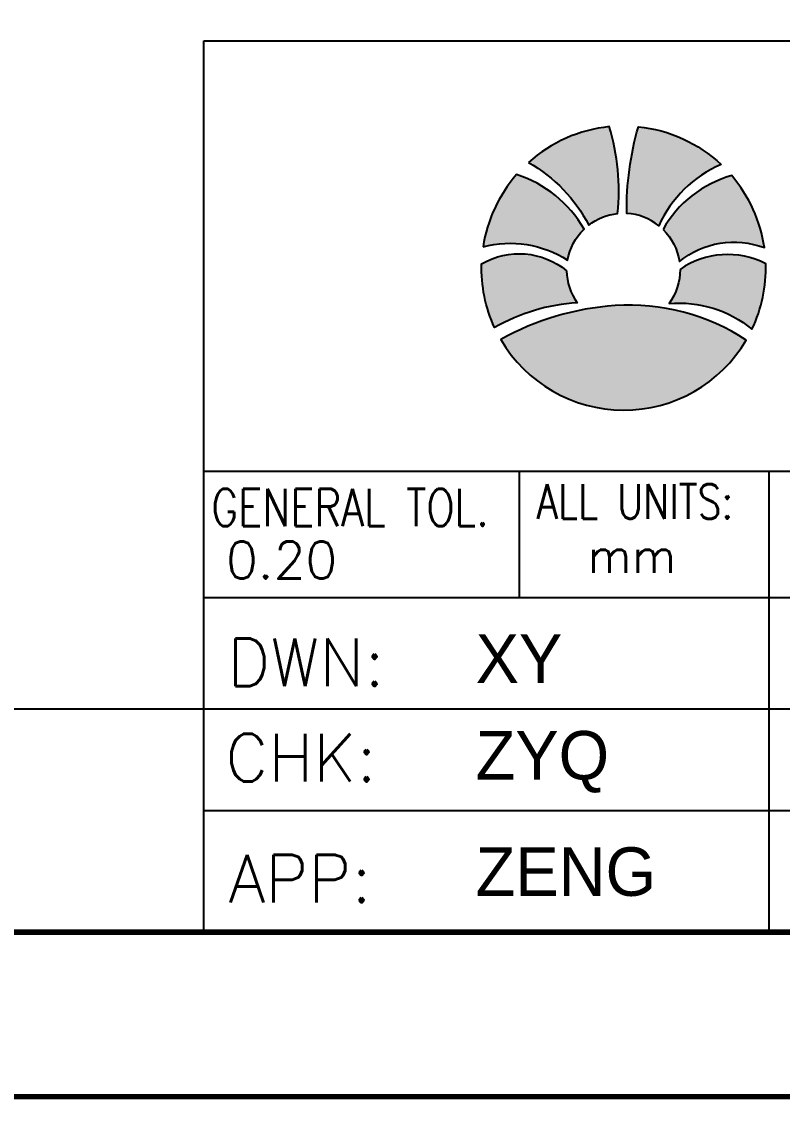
# Model space of a CAD drawing. Header units: millimetres. Extents: x 50 to 800, y 302 to 428.
# Drawn here: x 135.82 to 155.58, y 302.18 to 330.18 of the extents above; entities that cross this region are included whole.
import ezdxf

# ---------------------------------------------------------------- set-up
doc = ezdxf.new("R2010")
doc.units = ezdxf.units.MM
doc.header["$LTSCALE"] = 3
doc.layers.get('0').update_dxf_attribs({"linetype": 'CONTINUOUS'})
doc.layers.add('1', color=4, linetype='CONTINUOUS')
doc.layers.add('title', color=7, linetype='CONTINUOUS')
doc.styles.add('na', font='FZSTK.TTF', dxfattribs={"height": 0.8})
doc.styles.add('ROMANS', font='romans.shx')

# ---------------------------------------------------------------- blocks, each defined once
blk = doc.blocks.new('SIGN-C')
h = blk.add_hatch(color=3)
edge = h.paths.add_edge_path()
edge.add_arc((169.9034555268445, 35.85857682270074), 2.457484288379829, 180.7734562706421, 215.6153014062566)
edge.add_arc((168.3840923807791, 26.30616878944494), 8.135396859362729, 93.37147060931173, 119.9391398233391)
edge.add_arc((169.9190431021652, 35.94062740624616), 6.163313108807647, 178.2689826226459, 204.7945415494444, ccw=False)
edge.add_arc((165.3842115257421, 33.30694457971907), 3.254905704802451, 50.69115953570622, 119.9637464141604, ccw=False)
edge = h.paths.add_edge_path()
edge.add_arc((165.0051600032495, 32.46557806265236), 4.548553648374074, 57.000673996618616, 105.04553689118, ccw=False)
edge.add_arc((169.9034555268536, 35.85857682270176), 2.457484288380852, 133.9348681270943, 170.1176223724255, ccw=False)
edge.add_arc((163.6793515945442, 35.03179947058646), 5.211823884028914, 29.88038064968904, 72.16693650355668)
edge.add_arc((169.9190431022743, 35.94062740628266), 6.163313108918173, 138.8879946223776, 171.4381144046126)
edge = h.paths.add_edge_path()
edge.add_arc((162.583912937921, 34.81924825389791), 6.539275029483129, 27.15913802339162, 60.62529298111258, ccw=False)
edge.add_arc((169.9034555268538, 35.85857682269494), 2.457484288381986, 95.81068724251747, 127.6545156984665, ccw=False)
edge.add_arc((160.1101316101844, 39.29406635840058), 9.595795079219128, 354.0744513891844, 376.8293501915012)
edge.add_arc((169.9190431022821, 35.94062740627652), 6.163313108924429, 95.81168130350639, 132.0429133736265)
edge = h.paths.add_edge_path()
edge.add_arc((176.2042302276656, 35.63272619767537), 5.221682707167712, 113.2627423713562, 155.781467086675)
edge.add_arc((169.9034555268466, 35.85857682270131), 2.457484288376119, 51.23599640109939, 86.58057106202877)
edge.add_arc((182.8957903196981, 38.48529025164038), 12.84693149256419, 163.7947710064044, 180.7742779959677, ccw=False)
edge.add_arc((169.9190431022732, 35.94062740626913), 6.16331310893032, 46.751330859828215, 84.03733689334268, ccw=False)
edge = h.paths.add_edge_path()
edge.add_arc((169.9034555268531, 35.85857682269642), 2.457484288373037, 8.576740720135888, 45.60063113137409, ccw=False)
edge.add_arc((174.6983244747982, 33.31248220815456), 3.751768760228394, 69.39453708486599, 129.0747547411126, ccw=False)
edge.add_arc((169.9190431022766, 35.94062740627652), 6.163313108921108, 8.24265336226598, 40.55308295102058)
edge.add_arc((175.9114624393453, 35.20730870774031), 4.917957816683656, 105.4424917389063, 150.6955888260867)
edge = h.paths.add_edge_path()
edge.add_arc((169.9034555268503, 35.85857682269256), 2.457484288373858, -36.308604070775914, 0.47949364543649153, ccw=False)
edge.add_arc((172.3203824474288, 29.46336831172954), 4.95930284532029, 50.409451411167026, 95.05053850736698, ccw=False)
edge.add_arc((169.9190431022705, 35.940627406283), 6.163313108929072, 334.4778076744741, 361.7452811959582)
edge.add_arc((174.4278042568348, 32.90538358527641), 3.621536587352992, 62.86586795711355, 124.8017423238287)
edge = h.paths.add_edge_path()
edge.add_arc((170.3467439465259, 22.53175450214695), 11.80667650892987, 93.90870196936885, 119.1713080949994)
edge.add_arc((169.9190431022766, 35.94062740627606), 6.163313108917849, 210.1936729677828, 329.5115888948969)
edge.add_arc((170.1686189904505, 25.13875063578172), 9.19360220061741, 56.59517698509568, 93.90870196930679)
at = {"color": 3}
for points in [[(165.7915523192864, 40.51777152842584, -0.1470704601660882), (168.4021814859869, 37.80418862412483, -0.1398460148683898), (169.6546552266598, 38.30343416787235, 0.09961452170528001), (169.2949513876968, 42.07226161017564, 0.1594188561180755)], [(174.1419361333062, 40.42990384319813, 0.1876811427740704), (171.4421210023543, 37.77475468033771, 0.1554541863576583), (170.0500318632216, 38.31168595301534, -0.07422292591223918), (170.5592902819806, 42.0705957608032, -0.1641416392458034)], [(163.8244161953414, 36.85820647309441, -0.2127611655924858), (167.4824349983234, 36.28034527585402, -0.1592019632544091), (168.1983541341449, 37.62828252372145, 0.1866326308977231), (165.2754450174259, 39.99320995386319, 0.1429894268643099)], [(171.6228478524519, 37.61440114712985, -0.1629673500420263), (172.3334577772716, 36.22507114811077, -0.2664542576637075), (176.0186878169313, 36.82423525684356, 0.1419223569472446), (174.6019527088758, 39.94771938114042, 0.2000606590967344)], [(167.4461951520395, 35.82540336874769, 0.1532083673590404), (167.9056552976717, 34.42748518623915, 0.116445399686779), (164.3238800061863, 33.35594591588887, -0.1162591714399384), (163.7585425986656, 36.12680480439218, -0.3118127954608034)], [(172.3608537597174, 35.87914263671331, -0.1619113627111291), (171.883793119837, 34.40341633483973, -0.1972848574001772), (175.4809306706115, 33.28509823946337, 0.1195413861005242), (176.0794970660145, 36.12833845893527, 0.2770232473953027)], [(169.5419203991273, 34.31096794125534, 0.1106775364286538), (164.5919045630276, 32.84094621908838, 0.573388860032599), (175.2301660000125, 32.81358374753023, 0.1642649508439198)]]:
    blk.add_lwpolyline(points, format="xyb", close=True, dxfattribs=at)
at = {"layer": '1', "color": 4, "const_width": 0.2379852166216485}
blk.add_lwpolyline([(0, -1.70530256582424e-13), (0, 209.9999999999999), (297, 209.9999999999998), (297, -1.70530256582424e-13)], close=True, dxfattribs=at)
at = {"layer": 'title'}
for p, q in [((151.710101671141, 7.169337704374243), (151.710101671141, 45.79148253946818)), ((151.710101671141, 45.79148253946818), (289.8306622956259, 45.79148253946818)), ((151.710101671141, 27.135334586753), (289.8306622956259, 27.135334586753)), ((165.4001521022174, 21.65264201753467), (165.4001521022174, 27.135334586753)), ((176.2318158591351, 7.169337704374243), (176.2318158591351, 27.135334586753)), ((151.710101671141, 21.65264201753467), (190.7441930494079, 21.65264201753467)), ((7.136781326740675, 16.82487391314766), (190.7441930494079, 16.82487391314766)), ((151.710101671141, 12.41704672241946), (254.5546924536861, 12.41704672241946)), ((289.8306622956259, 7.169337704374243), (151.710101671141, 7.169337704374243))]:
    blk.add_line(p, q, dxfattribs=at)
at = {"layer": 'title', "const_width": 0.2379852166216485}
blk.add_lwpolyline([(7.136781326740675, 7.136781326740447), (7.136781326740675, 202.8632186732593), (289.8632186732596, 202.8632186732593), (289.8632186732596, 7.136781326740447)], close=True, dxfattribs=at)
at = {"layer": 'title', "style": 'ROMANS', "width": 0.8}
for s, height, p in [('GENERAL TOL.', 1.610061757272889, (152.0405525857998, 24.74861762590052)), ('ALL UNITS:', 1.49759337115671, (166.1446791911526, 25.0692019175728))]:
    blk.add_text(s, height=height, dxfattribs=at).set_placement(p)
at = {"layer": 'title'}
for s, height, style, p in [('0.20', 1.610061757272889, 'ROMANS', (152.6748893192009, 22.47173529447247)), ('mm', 1.49759337115671, 'ROMANS', (168.3475114438085, 22.72120586885177)), ('DWN:', 2.069043473308612, 'ROMANS', (152.7351455919481, 17.80777132425914)), ('XY', 2.105025241790213, 'na', (163.5014459431172, 17.94716077276081)), ('CHK:', 2.069043473308612, 'ROMANS', (152.6521535894687, 13.67045175566278)), ('ZYQ', 2.105025241790213, 'na', (163.5014459431172, 13.75620690001341)), ('ZENG', 2.105025241790213, 'na', (163.5014459431172, 8.711565477645479)), ('APP:', 2.069043473308612, 'ROMANS', (152.7901437737814, 8.426354025152307))]:
    blk.add_text(s, height=height, dxfattribs=dict(at, style=style)).set_placement(p)

msp = doc.modelspace()

# ---------------------------------------------------------------- block references
at = {"layer": 'title', "xscale": 0.5987992081486201, "yscale": 0.5987992081486201, "zscale": 0.5987992081486242}
msp.add_blockref('SIGN-C', (49.70738233482072, 302.2534084409169), dxfattribs=at)

doc.saveas('drawing.dxf')
